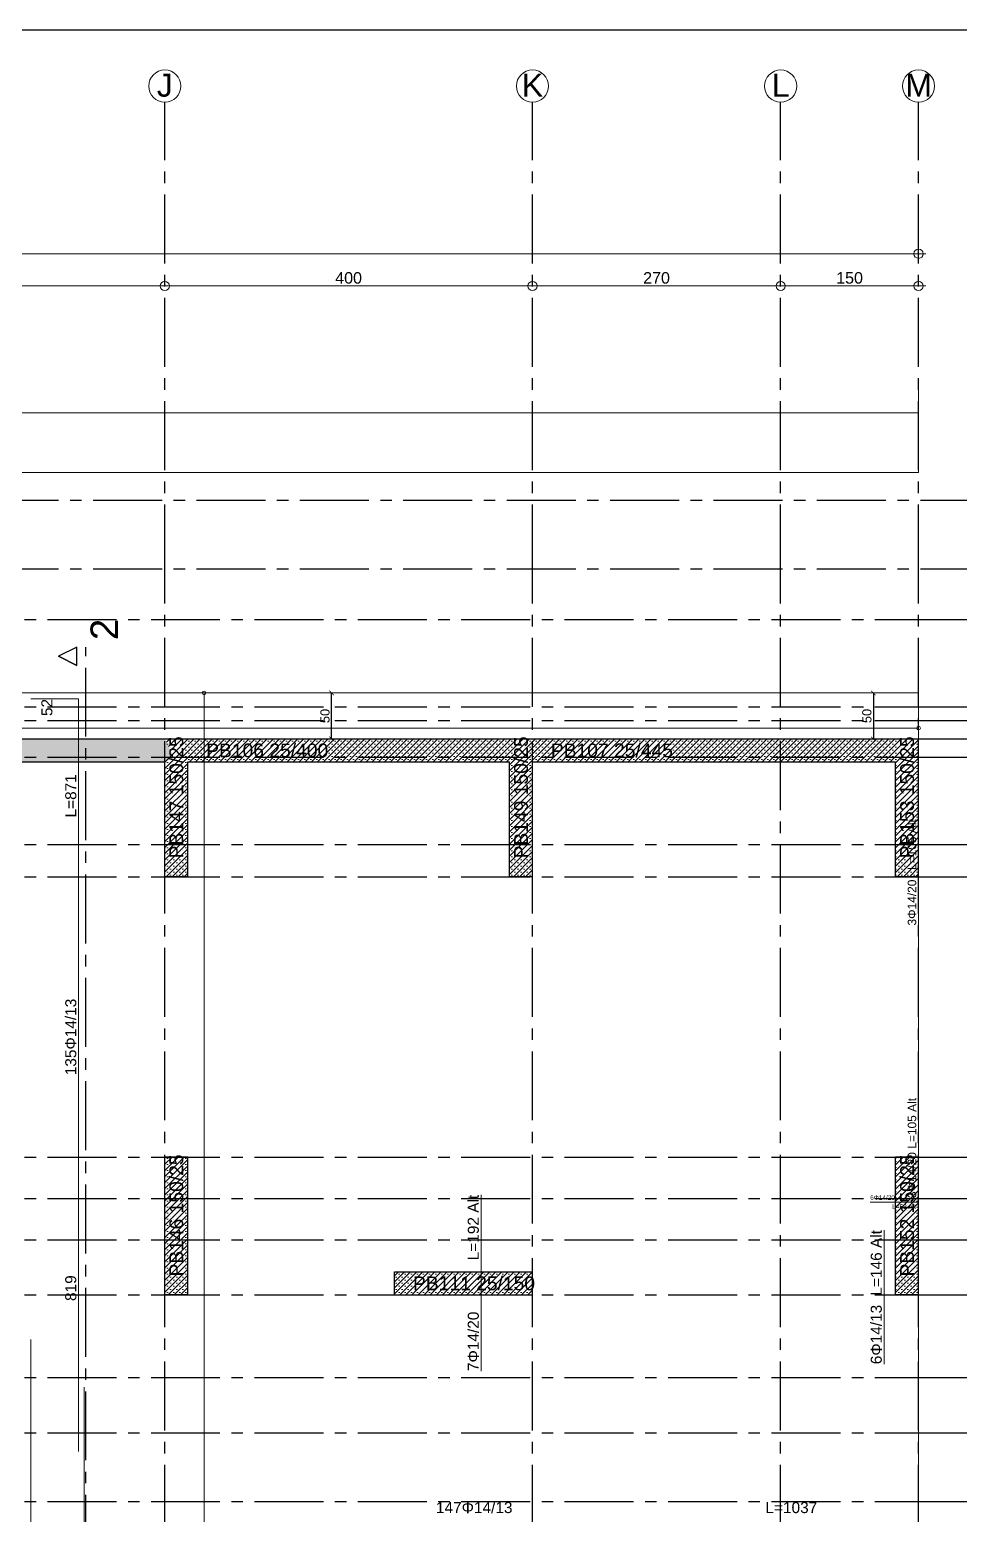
# Model space of a CAD drawing. Header units: millimetres. Extents: x 2232 to 85269, y -3593 to 5869.
# Drawn here: x 14046 to 15058, y 4253 to 5869 of the extents above; entities that cross this region are included whole.
import ezdxf

# ---------------------------------------------------------------- set-up
doc = ezdxf.new("R2010")
doc.units = ezdxf.units.MM
doc.linetypes.add('CENTER2', pattern=[112.5, 75, -12.5, 12.5, -12.5])
doc.linetypes.add('DASHDOT2', pattern=[12.7, 6.35, -3.175, 0, -3.175])
doc.layers.add('aks', color=251, linetype='DASHDOT2', lineweight=35)
for name, color, linetype in [('Donatı Topl. Uzun. Yazısı', 7, 'Continuous'), ('Donatı Uz. Yazısı', 7, 'Continuous'), ('Donatı Yazısı', 7, 'Continuous'), ('Donatı Çizgisi', 7, 'Continuous'), ('Panel', 7, 'Continuous'), ('Standart', 7, 'Continuous'), ('Ölçülendirme', 7, 'Continuous')]:
    doc.layers.add(name, color=color, linetype=linetype)
doc.styles.add('arial_1_18', font='arial.ttf', dxfattribs={"height": 0.2})
doc.styles.get("Standard").update_dxf_attribs({"font": 'arial.ttf'})
doc.dimstyles.new('zulay iç ölçü', dxfattribs={"dimtxt": 10, "dimasz": 5, "dimexe": 0.18, "dimexo": 0, "dimgap": 2, "dimtad": 3, "dimdec": 0, "dimzin": 0, "dimdsep": 46, "dimtxsty": 'Standard', "dimblk": 'ARCHTICK', "dimcen": 0.09, "dimse1": 1, "dimse2": 1, "dimadec": 0, "dimazin": 0, "dimtfac": 1, "dimtdec": 0, "dimtix": 1, "dimtofl": 0, "dimtmove": 0, "dimatfit": 3, "dimldrblk": 'ARCHTICK', "dimfxl": 1, "dimtolj": 1, "dimtzin": 0, "dimarcsym": 0})
pattern_1 = [(45, (0, 0), (-3.314563, 3.314563), []), (45, (3.3146, 0), (-3.314563, 3.314563), [0, -4.6875])]

# ---------------------------------------------------------------- blocks, each defined once
blk = doc.blocks.new('IDE966Entity7595')
at = {"layer": 'Standart', "color": 163, "linetype": 'Continuous', "lineweight": 5}
for points in [[(3260, 2425), (3260, 2455)], [(1510, 2425), (3260, 2425)], [(3260, 2425), (3260, 2360)], [(3260, 2360), (1510, 2360)]]:
    blk.add_lwpolyline(points, dxfattribs=at)
blk = doc.blocks.new('IDE966Entity7596')
at = {"layer": 'Standart', "color": 159, "linetype": 'Continuous', "lineweight": -3}
for points in [[(2344.2, 2170), (2324.2, 2160)], [(2344.2, 2170), (2324.2, 2160)], [(2344.2, 2150), (2344.2, 2170)], [(2344.2, 2150), (2344.2, 2170)], [(2324.2, 2160), (2344.2, 2150)], [(2344.2, 2150), (2324.2, 2160)]]:
    blk.add_lwpolyline(points, dxfattribs=at)
at = {"layer": 'Standart', "color": 159, "linetype": 'CENTER2', "lineweight": -3}
blk.add_lwpolyline([(2354.2, 160), (2354.2, 2170)], dxfattribs=at)
at = {"layer": 'Standart', "color": 250, "linetype": 'Continuous', "lineweight": -3, "style": 'arial_1_18'}
blk.add_text('2', height=30, rotation=90, dxfattribs=at).set_placement((2389.2, 2177.5))
blk = doc.blocks.new('IDE966Entity7598')
at = {"layer": 'Panel', "linetype": 'Continuous', "lineweight": 5}
h = blk.add_hatch(dxfattribs=at)
h.set_pattern_fill('SACNCR', color=163, scale=50, style=0)
h.set_pattern_definition(pattern_1)
h.paths.add_polyline_path([(3235, 1465), (3235, 1615), (3260, 1615), (3260, 1465)])
blk = doc.blocks.new('IDE966Entity7599')
at = {"layer": 'Panel', "color": 164, "linetype": 'Continuous', "lineweight": -3}
blk.add_lwpolyline([(3260, 1465), (3235, 1465)], dxfattribs=at)
blk = doc.blocks.new('IDE966Entity7600')
at = {"layer": 'Panel', "color": 164, "linetype": 'Continuous', "lineweight": -3}
blk.add_lwpolyline([(3260, 1465), (3260, 1615)], dxfattribs=at)
blk = doc.blocks.new('IDE966Entity7601')
at = {"layer": 'Panel', "color": 164, "linetype": 'Continuous', "lineweight": -3}
blk.add_lwpolyline([(3260, 1615), (3235, 1615)], dxfattribs=at)
blk = doc.blocks.new('IDE966Entity7602')
at = {"layer": 'Panel', "color": 164, "linetype": 'Continuous', "lineweight": -3}
blk.add_lwpolyline([(3235, 1465), (3235, 1615)], dxfattribs=at)
blk = doc.blocks.new('IDE966Entity7603')
at = {"layer": 'Panel', "color": 159, "linetype": 'Continuous', "lineweight": -3, "style": 'arial_1_18'}
blk.add_text('PB152 150/25', height=15, rotation=90, dxfattribs=at).set_placement((3255, 1485))
blk = doc.blocks.new('IDE966Entity7616')
at = {"layer": 'Panel', "linetype": 'Continuous', "lineweight": 5}
h = blk.add_hatch(dxfattribs=at)
h.set_pattern_fill('SACNCR', color=163, scale=50, style=0)
h.set_pattern_definition(pattern_1)
h.paths.add_polyline_path([(2690, 1490), (2840, 1490), (2840, 1465), (2690, 1465)])
blk = doc.blocks.new('IDE966Entity7617')
at = {"layer": 'Panel', "color": 164, "linetype": 'Continuous', "lineweight": -3}
blk.add_lwpolyline([(2690, 1465), (2690, 1490)], dxfattribs=at)
blk = doc.blocks.new('IDE966Entity7618')
at = {"layer": 'Panel', "color": 164, "linetype": 'Continuous', "lineweight": -3}
blk.add_lwpolyline([(2690, 1465), (2840, 1465)], dxfattribs=at)
blk = doc.blocks.new('IDE966Entity7619')
at = {"layer": 'Panel', "color": 164, "linetype": 'Continuous', "lineweight": -3}
blk.add_lwpolyline([(2840, 1465), (2840, 1490)], dxfattribs=at)
blk = doc.blocks.new('IDE966Entity7620')
at = {"layer": 'Panel', "color": 164, "linetype": 'Continuous', "lineweight": -3}
blk.add_lwpolyline([(2690, 1490), (2840, 1490)], dxfattribs=at)
blk = doc.blocks.new('IDE966Entity7621')
at = {"layer": 'Panel', "color": 159, "linetype": 'Continuous', "lineweight": -3, "style": 'arial_1_18'}
blk.add_text('PB111 25/150', height=15, dxfattribs=at).set_placement((2710, 1470))
blk = doc.blocks.new('IDE966Entity7632')
at = {"layer": 'Panel', "linetype": 'Continuous', "lineweight": 5}
h = blk.add_hatch(dxfattribs=at)
h.set_pattern_fill('SACNCR', color=163, scale=50, style=0)
h.set_pattern_definition(pattern_1)
h.paths.add_polyline_path([(2440, 1465), (2440, 1615), (2465, 1615), (2465, 1465)])
blk = doc.blocks.new('IDE966Entity7633')
at = {"layer": 'Panel', "color": 164, "linetype": 'Continuous', "lineweight": -3}
blk.add_lwpolyline([(2465, 1465), (2440, 1465)], dxfattribs=at)
blk = doc.blocks.new('IDE966Entity7634')
at = {"layer": 'Panel', "color": 164, "linetype": 'Continuous', "lineweight": -3}
blk.add_lwpolyline([(2465, 1465), (2465, 1615)], dxfattribs=at)
blk = doc.blocks.new('IDE966Entity7635')
at = {"layer": 'Panel', "color": 164, "linetype": 'Continuous', "lineweight": -3}
blk.add_lwpolyline([(2465, 1615), (2440, 1615)], dxfattribs=at)
blk = doc.blocks.new('IDE966Entity7636')
at = {"layer": 'Panel', "color": 164, "linetype": 'Continuous', "lineweight": -3}
blk.add_lwpolyline([(2440, 1465), (2440, 1615)], dxfattribs=at)
blk = doc.blocks.new('IDE966Entity7637')
at = {"layer": 'Panel', "color": 159, "linetype": 'Continuous', "lineweight": -3, "style": 'arial_1_18'}
blk.add_text('PB146 150/25', height=15, rotation=90, dxfattribs=at).set_placement((2460, 1485))
blk = doc.blocks.new('IDE966Entity7658')
at = {"layer": 'Panel', "linetype": 'Continuous', "lineweight": 5}
h = blk.add_hatch(dxfattribs=at)
h.set_pattern_fill('SACNCR', color=163, scale=50, style=0)
h.set_pattern_definition(pattern_1)
h.paths.add_polyline_path([(3260, 1920), (3235, 1920), (3235, 2045), (3260, 2070)])
blk = doc.blocks.new('IDE966Entity7659')
at = {"layer": 'Panel', "color": 164, "linetype": 'Continuous', "lineweight": -3}
blk.add_lwpolyline([(3260, 1920), (3235, 1920)], dxfattribs=at)
blk = doc.blocks.new('IDE966Entity7660')
at = {"layer": 'Panel', "color": 164, "linetype": 'Continuous', "lineweight": -3}
blk.add_lwpolyline([(3260, 1920), (3260, 2070)], dxfattribs=at)
blk = doc.blocks.new('IDE966Entity7661')
at = {"layer": 'Panel', "color": 164, "linetype": 'Continuous', "lineweight": -3}
blk.add_lwpolyline([(3235, 1920), (3235, 2045)], dxfattribs=at)
blk = doc.blocks.new('IDE966Entity7662')
at = {"layer": 'Panel', "color": 159, "linetype": 'Continuous', "lineweight": -3, "style": 'arial_1_18'}
blk.add_text('PB153 150/25', height=15, rotation=90, dxfattribs=at).set_placement((3255, 1940))
blk = doc.blocks.new('IDE966Entity7663')
at = {"layer": 'Panel', "linetype": 'Continuous', "lineweight": 5}
h = blk.add_hatch(dxfattribs=at)
h.set_pattern_fill('SACNCR', color=163, scale=50, style=0)
h.set_pattern_definition(pattern_1)
h.paths.add_polyline_path([(2840, 2045), (2840, 1920), (2815, 1920), (2815, 2045), (2831.7, 2053.3)])
blk = doc.blocks.new('IDE966Entity7664')
at = {"layer": 'Panel', "color": 164, "linetype": 'Continuous', "lineweight": -3}
blk.add_lwpolyline([(2840, 1920), (2815, 1920)], dxfattribs=at)
blk = doc.blocks.new('IDE966Entity7665')
at = {"layer": 'Panel', "color": 164, "linetype": 'Continuous', "lineweight": -3}
blk.add_lwpolyline([(2840, 1920), (2840, 2045)], dxfattribs=at)
blk = doc.blocks.new('IDE966Entity7666')
at = {"layer": 'Panel', "color": 164, "linetype": 'Continuous', "lineweight": -3}
blk.add_lwpolyline([(2815, 1920), (2815, 2045)], dxfattribs=at)
blk = doc.blocks.new('IDE966Entity7667')
at = {"layer": 'Panel', "color": 159, "linetype": 'Continuous', "lineweight": -3, "style": 'arial_1_18'}
blk.add_text('PB149 150/25', height=15, rotation=90, dxfattribs=at).set_placement((2835, 1940))
blk = doc.blocks.new('IDE966Entity7668')
at = {"layer": 'Panel', "linetype": 'Continuous', "lineweight": 5}
h = blk.add_hatch(dxfattribs=at)
h.set_pattern_fill('SACNCR', color=163, scale=50, style=0)
h.set_pattern_definition(pattern_1)
h.paths.add_polyline_path([(2465, 2045), (2465, 1920), (2440, 1920), (2440, 2045), (2448.3, 2053.3)])
blk = doc.blocks.new('IDE966Entity7669')
at = {"layer": 'Panel', "color": 164, "linetype": 'Continuous', "lineweight": -3}
blk.add_lwpolyline([(2465, 1920), (2440, 1920)], dxfattribs=at)
blk = doc.blocks.new('IDE966Entity7670')
at = {"layer": 'Panel', "color": 164, "linetype": 'Continuous', "lineweight": -3}
blk.add_lwpolyline([(2465, 1920), (2465, 2045)], dxfattribs=at)
blk = doc.blocks.new('IDE966Entity7671')
at = {"layer": 'Panel', "color": 164, "linetype": 'Continuous', "lineweight": -3}
blk.add_lwpolyline([(2440, 1920), (2440, 2045)], dxfattribs=at)
blk = doc.blocks.new('IDE966Entity7672')
at = {"layer": 'Panel', "color": 159, "linetype": 'Continuous', "lineweight": -3, "style": 'arial_1_18'}
blk.add_text('PB147 150/25', height=15, rotation=90, dxfattribs=at).set_placement((2460, 1940))
blk = doc.blocks.new('IDE966Entity7789')
at = {"layer": 'aks', "color": 251, "linetype": 'CENTER2', "lineweight": -3}
blk.add_lwpolyline([(-563, 2330), (3773, 2330)], dxfattribs=at)
blk = doc.blocks.new('IDE966Entity7794')
at = {"layer": 'aks', "color": 251, "linetype": 'CENTER2', "lineweight": -3}
blk.add_lwpolyline([(-563, 2255), (3773, 2255)], dxfattribs=at)
blk = doc.blocks.new('IDE966Entity7800')
at = {"layer": 'aks', "color": 251, "linetype": 'CENTER2', "lineweight": -3}
blk.add_lwpolyline([(3260, 2200), (3773, 2200)], dxfattribs=at)
blk = doc.blocks.new('IDE966Entity7801')
at = {"layer": 'aks', "color": 251, "linetype": 'CENTER2', "lineweight": -3}
blk.add_lwpolyline([(-50, 2200), (3260, 2200)], dxfattribs=at)
blk = doc.blocks.new('IDE966Entity7807')
at = {"layer": 'aks', "color": 251, "linetype": 'CENTER2', "lineweight": -3}
blk.add_lwpolyline([(3260, 2050), (3773, 2050)], dxfattribs=at)
blk = doc.blocks.new('IDE966Entity7808')
at = {"layer": 'aks', "color": 251, "linetype": 'CENTER2', "lineweight": -3}
blk.add_lwpolyline([(-50, 2050), (3260, 2050)], dxfattribs=at)
blk = doc.blocks.new('IDE966Entity7814')
at = {"layer": 'aks', "color": 251, "linetype": 'CENTER2', "lineweight": -3}
blk.add_lwpolyline([(3260, 2105), (3773, 2105)], dxfattribs=at)
blk = doc.blocks.new('IDE966Entity7815')
at = {"layer": 'aks', "color": 251, "linetype": 'CENTER2', "lineweight": -3}
blk.add_lwpolyline([(-50, 2105), (3260, 2105)], dxfattribs=at)
blk = doc.blocks.new('IDE966Entity7821')
at = {"layer": 'aks', "color": 251, "linetype": 'CENTER2', "lineweight": -3}
blk.add_lwpolyline([(3260, 1955), (3773, 1955)], dxfattribs=at)
blk = doc.blocks.new('IDE966Entity7822')
at = {"layer": 'aks', "color": 251, "linetype": 'CENTER2', "lineweight": -3}
blk.add_lwpolyline([(-50, 1955), (3260, 1955)], dxfattribs=at)
blk = doc.blocks.new('IDE966Entity7828')
at = {"layer": 'aks', "color": 251, "linetype": 'CENTER2', "lineweight": -3}
blk.add_lwpolyline([(3260, 2090), (3773, 2090)], dxfattribs=at)
blk = doc.blocks.new('IDE966Entity7829')
at = {"layer": 'aks', "color": 251, "linetype": 'CENTER2', "lineweight": -3}
blk.add_lwpolyline([(-50, 2090), (3260, 2090)], dxfattribs=at)
blk = doc.blocks.new('IDE966Entity7835')
at = {"layer": 'aks', "color": 251, "linetype": 'CENTER2', "lineweight": -3}
blk.add_lwpolyline([(3260, 2070), (3773, 2070)], dxfattribs=at)
blk = doc.blocks.new('IDE966Entity7836')
at = {"layer": 'aks', "color": 251, "linetype": 'CENTER2', "lineweight": -3}
blk.add_lwpolyline([(-50, 2070), (3260, 2070)], dxfattribs=at)
blk = doc.blocks.new('IDE966Entity7842')
at = {"layer": 'aks', "color": 251, "linetype": 'CENTER2', "lineweight": -3}
blk.add_lwpolyline([(3260, 1920), (3773, 1920)], dxfattribs=at)
blk = doc.blocks.new('IDE966Entity7843')
at = {"layer": 'aks', "color": 251, "linetype": 'CENTER2', "lineweight": -3}
blk.add_lwpolyline([(-50, 1920), (3260, 1920)], dxfattribs=at)
blk = doc.blocks.new('IDE966Entity7849')
at = {"layer": 'aks', "color": 251, "linetype": 'CENTER2', "lineweight": -3}
blk.add_lwpolyline([(3260, 1615), (3773, 1615)], dxfattribs=at)
blk = doc.blocks.new('IDE966Entity7850')
at = {"layer": 'aks', "color": 251, "linetype": 'CENTER2', "lineweight": -3}
blk.add_lwpolyline([(-50, 1615), (3260, 1615)], dxfattribs=at)
blk = doc.blocks.new('IDE966Entity7856')
at = {"layer": 'aks', "color": 251, "linetype": 'CENTER2', "lineweight": -3}
blk.add_lwpolyline([(3260, 1465), (3773, 1465)], dxfattribs=at)
blk = doc.blocks.new('IDE966Entity7857')
at = {"layer": 'aks', "color": 251, "linetype": 'CENTER2', "lineweight": -3}
blk.add_lwpolyline([(-50, 1465), (3260, 1465)], dxfattribs=at)
blk = doc.blocks.new('IDE966Entity7863')
at = {"layer": 'aks', "color": 251, "linetype": 'CENTER2', "lineweight": -3}
blk.add_lwpolyline([(3260, 1570), (3773, 1570)], dxfattribs=at)
blk = doc.blocks.new('IDE966Entity7864')
at = {"layer": 'aks', "color": 251, "linetype": 'CENTER2', "lineweight": -3}
blk.add_lwpolyline([(-50, 1570), (3260, 1570)], dxfattribs=at)
blk = doc.blocks.new('IDE966Entity7870')
at = {"layer": 'aks', "color": 251, "linetype": 'CENTER2', "lineweight": -3}
blk.add_lwpolyline([(3260, 1315), (3773, 1315)], dxfattribs=at)
blk = doc.blocks.new('IDE966Entity7871')
at = {"layer": 'aks', "color": 251, "linetype": 'CENTER2', "lineweight": -3}
blk.add_lwpolyline([(-50, 1315), (3260, 1315)], dxfattribs=at)
blk = doc.blocks.new('IDE966Entity7877')
at = {"layer": 'aks', "color": 251, "linetype": 'CENTER2', "lineweight": -3}
blk.add_lwpolyline([(3260, 1525), (3773, 1525)], dxfattribs=at)
blk = doc.blocks.new('IDE966Entity7878')
at = {"layer": 'aks', "color": 251, "linetype": 'CENTER2', "lineweight": -3}
blk.add_lwpolyline([(-50, 1525), (3260, 1525)], dxfattribs=at)
blk = doc.blocks.new('IDE966Entity7884')
at = {"layer": 'aks', "color": 251, "linetype": 'CENTER2', "lineweight": -3}
blk.add_lwpolyline([(3260, 1375), (3773, 1375)], dxfattribs=at)
blk = doc.blocks.new('IDE966Entity7885')
at = {"layer": 'aks', "color": 251, "linetype": 'CENTER2', "lineweight": -3}
blk.add_lwpolyline([(-50, 1375), (3260, 1375)], dxfattribs=at)
blk = doc.blocks.new('IDE966Entity8027')
at = {"layer": 'aks', "color": 251, "linetype": 'CENTER2', "lineweight": -3}
blk.add_lwpolyline([(3260, 1240), (3773, 1240)], dxfattribs=at)
blk = doc.blocks.new('IDE966Entity8028')
at = {"layer": 'aks', "color": 251, "linetype": 'CENTER2', "lineweight": -3}
blk.add_lwpolyline([(-50, 1240), (3260, 1240)], dxfattribs=at)
blk = doc.blocks.new('IDE966Entity8069')
at = {"layer": 'aks', "color": 251, "linetype": 'CENTER2', "lineweight": -3}
blk.add_lwpolyline([(2440, 2250), (2440, 2763)], dxfattribs=at)
blk = doc.blocks.new('IDE966Entity8070')
at = {"layer": 'aks', "color": 251, "linetype": 'CENTER2', "lineweight": -3}
blk.add_lwpolyline([(2440, 80), (2440, 2250)], dxfattribs=at)
blk = doc.blocks.new('IDE966Entity8073')
at = {"layer": 'aks', "color": 30, "linetype": 'Continuous', "lineweight": 5}
blk.add_circle((2440, 2780.5), 17.5, dxfattribs=at)
blk = doc.blocks.new('IDE966Entity8074')
at = {"layer": 'aks', "color": 1, "linetype": 'Continuous', "lineweight": 5, "style": 'arial_1_18'}
blk.add_text('J', height=25, dxfattribs=at).set_placement((2431.3, 2768.9))
blk = doc.blocks.new('IDE966Entity8083')
at = {"layer": 'aks', "color": 251, "linetype": 'CENTER2', "lineweight": -3}
blk.add_lwpolyline([(2840, 2250), (2840, 2763)], dxfattribs=at)
blk = doc.blocks.new('IDE966Entity8084')
at = {"layer": 'aks', "color": 251, "linetype": 'CENTER2', "lineweight": -3}
blk.add_lwpolyline([(2840, 80), (2840, 2250)], dxfattribs=at)
blk = doc.blocks.new('IDE966Entity8087')
at = {"layer": 'aks', "color": 30, "linetype": 'Continuous', "lineweight": 5}
blk.add_circle((2840, 2780.5), 17.5, dxfattribs=at)
blk = doc.blocks.new('IDE966Entity8088')
at = {"layer": 'aks', "color": 1, "linetype": 'Continuous', "lineweight": 5, "style": 'arial_1_18'}
blk.add_text('K', height=25, dxfattribs=at).set_placement((2828.4, 2768.9))
blk = doc.blocks.new('IDE966Entity8090')
at = {"layer": 'aks', "color": 251, "linetype": 'CENTER2', "lineweight": -3}
blk.add_lwpolyline([(3260, 2250), (3260, 2763)], dxfattribs=at)
blk = doc.blocks.new('IDE966Entity8091')
at = {"layer": 'aks', "color": 251, "linetype": 'CENTER2', "lineweight": -3}
blk.add_lwpolyline([(3260, 80), (3260, 2250)], dxfattribs=at)
blk = doc.blocks.new('IDE966Entity8094')
at = {"layer": 'aks', "color": 30, "linetype": 'Continuous', "lineweight": 5}
blk.add_circle((3260, 2780.5), 17.5, dxfattribs=at)
blk = doc.blocks.new('IDE966Entity8095')
at = {"layer": 'aks', "color": 1, "linetype": 'Continuous', "lineweight": 5, "style": 'arial_1_18'}
blk.add_text('M', height=25, dxfattribs=at).set_placement((3245.5, 2768.9))
blk = doc.blocks.new('IDE966Entity8097')
at = {"layer": 'aks', "color": 251, "linetype": 'CENTER2', "lineweight": -3}
blk.add_lwpolyline([(3110, 2250), (3110, 2763)], dxfattribs=at)
blk = doc.blocks.new('IDE966Entity8098')
at = {"layer": 'aks', "color": 251, "linetype": 'CENTER2', "lineweight": -3}
blk.add_lwpolyline([(3110, 80), (3110, 2250)], dxfattribs=at)
blk = doc.blocks.new('IDE966Entity8101')
at = {"layer": 'aks', "color": 30, "linetype": 'Continuous', "lineweight": 5}
blk.add_circle((3110, 2780.5), 17.5, dxfattribs=at)
blk = doc.blocks.new('IDE966Entity8102')
at = {"layer": 'aks', "color": 1, "linetype": 'Continuous', "lineweight": 5, "style": 'arial_1_18'}
blk.add_text('L', height=25, dxfattribs=at).set_placement((3100.3, 2768.9))
blk = doc.blocks.new('IDE966Entity8114')
at = {"layer": 'Panel', "linetype": 'Continuous', "lineweight": 5}
h = blk.add_hatch(dxfattribs=at)
h.set_pattern_fill('SACNCR', color=163, scale=50, style=0)
h.set_pattern_definition(pattern_1)
h.paths.add_polyline_path([(3235, 2045), (2840, 2045), (2831.7, 2053.3), (2840, 2070), (3260, 2070)])
blk = doc.blocks.new('IDE966Entity8115')
at = {"layer": 'Panel', "color": 164, "linetype": 'Continuous', "lineweight": -3}
blk.add_lwpolyline([(2840, 2045), (3235, 2045)], dxfattribs=at)
blk = doc.blocks.new('IDE966Entity8116')
at = {"layer": 'Panel', "color": 164, "linetype": 'Continuous', "lineweight": -3}
blk.add_lwpolyline([(2840, 2070), (3260, 2070)], dxfattribs=at)
blk = doc.blocks.new('IDE966Entity8117')
at = {"layer": 'Panel', "color": 159, "linetype": 'Continuous', "lineweight": -3, "style": 'arial_1_18'}
blk.add_text('PB107 25/445', height=15, dxfattribs=at).set_placement((2860, 2050))
blk = doc.blocks.new('IDE966Entity8118')
at = {"layer": 'Panel', "linetype": 'Continuous', "lineweight": 5}
h = blk.add_hatch(dxfattribs=at)
h.set_pattern_fill('SACNCR', color=163, scale=50, style=0)
h.set_pattern_definition(pattern_1)
h.paths.add_polyline_path([(2831.7, 2053.3), (2815, 2045), (2465, 2045), (2448.3, 2053.3), (2440, 2070), (2840, 2070)])
blk = doc.blocks.new('IDE966Entity8119')
at = {"layer": 'Panel', "color": 164, "linetype": 'Continuous', "lineweight": -3}
blk.add_lwpolyline([(2465, 2045), (2815, 2045)], dxfattribs=at)
blk = doc.blocks.new('IDE966Entity8120')
at = {"layer": 'Panel', "color": 164, "linetype": 'Continuous', "lineweight": -3}
blk.add_lwpolyline([(2440, 2070), (2840, 2070)], dxfattribs=at)
blk = doc.blocks.new('IDE966Entity8121')
at = {"layer": 'Panel', "color": 159, "linetype": 'Continuous', "lineweight": -3, "style": 'arial_1_18'}
blk.add_text('PB106 25/400', height=15, dxfattribs=at).set_placement((2485, 2050))
blk = doc.blocks.new('IDE966Entity8122')
at = {"layer": 'Panel', "linetype": 'Continuous', "lineweight": 5}
h = blk.add_hatch(dxfattribs=at)
h.set_pattern_fill('SACNCR', color=163, scale=50, style=0)
h.set_pattern_definition(pattern_1)
h.paths.add_polyline_path([(2448.3, 2053.3), (2440, 2045), (1825, 2045), (1808.3, 2053.3), (1800, 2070), (2440, 2070)])
blk = doc.blocks.new('IDE966Entity8123')
at = {"layer": 'Panel', "color": 164, "linetype": 'Continuous', "lineweight": -3}
blk.add_lwpolyline([(1825, 2045), (2440, 2045)], dxfattribs=at)
blk = doc.blocks.new('IDE966Entity8124')
at = {"layer": 'Panel', "color": 164, "linetype": 'Continuous', "lineweight": -3}
blk.add_lwpolyline([(1800, 2070), (2440, 2070)], dxfattribs=at)
blk = doc.blocks.new('IDE966Entity8182')
at = {"layer": 'Standart', "color": 1, "linetype": 'Continuous', "lineweight": 5}
blk.add_lwpolyline([(3260, 260), (3260, 2070)], dxfattribs=at)
blk = doc.blocks.new('IDE966Entity8183')
at = {"layer": 'Standart', "color": 1, "linetype": 'Continuous', "lineweight": 5}
blk.add_lwpolyline([(3260, 2070), (3260, 260)], dxfattribs=at)
blk = doc.blocks.new('IDE966Entity8218')
at = {"layer": 'Standart', "color": 1, "linetype": 'Continuous', "lineweight": 5}
blk.add_lwpolyline([(1510, 2120), (3260, 2120)], dxfattribs=at)
blk = doc.blocks.new('IDE966Entity8219')
at = {"layer": 'Standart', "color": 1, "linetype": 'Continuous', "lineweight": 5}
blk.add_lwpolyline([(3260, 2120), (1510, 2120)], dxfattribs=at)
blk = doc.blocks.new('IDE966Entity8220')
at = {"layer": 'Standart', "color": 1, "linetype": 'Continuous', "lineweight": 5}
blk.add_lwpolyline([(3260, 2070), (3260, 2120)], dxfattribs=at)
blk = doc.blocks.new('IDE966Entity8221')
at = {"layer": 'Standart', "color": 1, "linetype": 'Continuous', "lineweight": 5}
blk.add_lwpolyline([(3260, 2120), (3260, 2070)], dxfattribs=at)
blk = doc.blocks.new('IDE966Entity8224')
at = {"layer": 'Ölçülendirme', "color": 1, "linetype": 'Continuous', "lineweight": 5}
for points in [[(-8, 2598), (3268, 2598)], [(-8, 2563), (3268, 2563)]]:
    blk.add_lwpolyline(points, dxfattribs=at)
for centre in [(3260, 2598), (2440, 2563), (2840, 2563), (3110, 2563), (3260, 2563)]:
    blk.add_circle(centre, 5, dxfattribs=at)
at = {"layer": 'Ölçülendirme', "color": 1, "linetype": 'Continuous', "lineweight": 5, "style": 'arial_1_18'}
for s, p in [('400', (2625.4, 2565.5)), ('270', (2960.4, 2565.5)), ('150', (3170.4, 2565.5))]:
    blk.add_text(s, height=12.5, dxfattribs=at).set_placement(p)
blk = doc.blocks.new('IDE966Entity8232')
at = {"layer": 'Donatı Çizgisi', "color": 5, "linetype": 'Continuous', "lineweight": 5}
for points in [[(2346.2, 2113.5), (2294.2, 2113.5)], [(2346.2, 1294.5), (2346.2, 2113.5)], [(3260, 1866.9), (3260, 1972.1)], [(3260, 1563.6), (3260, 1668.8)], [(2784.1, 1382.1), (2784.1, 1573.9)], [(3207.4, 1565.9), (3260, 1565.9)], [(3222.5, 1389.5), (3222.5, 1535.5)], [(2294.2, 216.5), (2294.2, 1416.5)], [(2352.2, 216.5), (2352.2, 1364.5)]]:
    blk.add_lwpolyline(points, dxfattribs=at)
at = {"layer": 'Donatı Topl. Uzun. Yazısı', "color": 1, "linetype": 'Continuous', "lineweight": 5, "style": 'arial_1_18'}
for s, height, p in [('L=871', 12, (2343.7, 1984.5)), ('L=105 Alt', 9.28, (3257.5, 1927.4)), ('L=105 Alt', 9.28, (3257.5, 1624.1)), ('L=192 Alt', 12, (2781.6, 1502.6)), ('L=146 Alt', 12, (3220, 1464.2))]:
    blk.add_text(s, height=height, rotation=90, dxfattribs=at).set_placement(p)
for s, height, p in [('L=53 Alt', 4.98, (3231.4, 1558.4)), ('L=1037', 12, (3093.4, 1227.5))]:
    blk.add_text(s, height=height, dxfattribs=at).set_placement(p)
at = {"layer": 'Donatı Uz. Yazısı', "color": 5, "linetype": 'Continuous', "lineweight": 5, "style": 'arial_1_18'}
for s, p in [('52', (2317.7, 2094.9)), ('819', (2343.7, 1458.3))]:
    blk.add_text(s, height=12, rotation=90, dxfattribs=at).set_placement(p)
at = {"layer": 'Donatı Yazısı', "color": 5, "linetype": 'Continuous', "lineweight": 5, "style": 'arial_1_18'}
for s, height, p in [('3Φ14/20', 9.28, (3257.5, 1866.9)), ('135Φ14/13', 12, (2343.7, 1704)), ('3Φ14/20', 9.28, (3257.5, 1570.3)), ('7Φ14/20', 12, (2781.6, 1382.1)), ('6Φ14/13', 12, (3220, 1389.5))]:
    blk.add_text(s, height=height, rotation=90, dxfattribs=at).set_placement(p)
for s, height, p in [('6Φ14/20', 4.98, (3207.4, 1568.4)), ('147Φ14/13', 12, (2735, 1227.5))]:
    blk.add_text(s, height=height, dxfattribs=at).set_placement(p)
blk = doc.blocks.new('IDE966Entity8233')
at = {"layer": 'Ölçülendirme', "color": 1, "linetype": 'Continuous', "lineweight": 5}
for points in [[(2482.7, 210), (2482.7, 2120)], [(-50, 2081.8), (3260, 2081.8)]]:
    blk.add_lwpolyline(points, dxfattribs=at)
for centre in [(2482.7, 2120), (3260, 2081.8)]:
    blk.add_circle(centre, 2, dxfattribs=at)
blk = doc.blocks.new('_ArchTick')
at = {"color": 0, "linetype": 'ByBlock', "const_width": 0.15}
blk.add_lwpolyline([(-0.5, -0.5), (0.5, 0.5)], dxfattribs=at)
blk = doc.blocks.new('*D3233')
at = {"color": 0, "lineweight": -2, "transparency": 16777216}
blk.add_line((14964.1, 5146.9), (14964.1, 5096.9), dxfattribs=at)
at = {"layer": 'Defpoints', "color": 0, "transparency": 16777216}
for p in [(14964.1, 5146.9), (14964.1, 5096.9), (14964.1, 5096.9)]:
    blk.add_point(p, dxfattribs=at)
at = {"color": 0, "lineweight": -2, "transparency": 16777216, "xscale": 5, "yscale": 5, "zscale": 5}
for p, rotation in [((14964.1, 5146.9), 90), ((14964.1, 5096.9), 270)]:
    blk.add_blockref('_ArchTick', p, dxfattribs=dict(at, rotation=rotation))
at = {"color": 0, "transparency": 16777216, "insert": (14957, 5121.9), "char_height": 10, "attachment_point": 5, "rotation": 90}
blk.add_mtext('\\A1;50', dxfattribs=at)
blk = doc.blocks.new('*D3234')
at = {"color": 0, "lineweight": -2, "transparency": 16777216}
blk.add_line((14374.6, 5096.9), (14374.6, 5146.9), dxfattribs=at)
at = {"layer": 'Defpoints', "color": 0, "transparency": 16777216}
for p in [(14365.7, 5146.9), (14374.6, 5146.9), (14365.7, 5096.9)]:
    blk.add_point(p, dxfattribs=at)
at = {"color": 0, "lineweight": -2, "transparency": 16777216, "xscale": 5, "yscale": 5, "zscale": 5}
for p, rotation in [((14374.6, 5146.9), 90), ((14374.6, 5096.9), 270)]:
    blk.add_blockref('_ArchTick', p, dxfattribs=dict(at, rotation=rotation))
at = {"color": 0, "transparency": 16777216, "insert": (14367.5, 5121.9), "char_height": 10, "attachment_point": 5, "rotation": 90}
blk.add_mtext('\\A1;50', dxfattribs=at)

msp = doc.modelspace()

# ---------------------------------------------------------------- linework, layer by layer
msp.add_line((3332.4, 5868.7), (79990.7, 5868.7))

# ---------------------------------------------------------------- block references
at = {"layer": 'aks'}
for name in ['IDE966Entity8073', 'IDE966Entity8074', 'IDE966Entity8087', 'IDE966Entity8088', 'IDE966Entity8101', 'IDE966Entity8102', 'IDE966Entity8094', 'IDE966Entity8095', 'IDE966Entity8069', 'IDE966Entity8083', 'IDE966Entity8097', 'IDE966Entity8090', 'IDE966Entity7789', 'IDE966Entity7794', 'IDE966Entity8070', 'IDE966Entity8084', 'IDE966Entity8098', 'IDE966Entity8091', 'IDE966Entity7801', 'IDE966Entity7800', 'IDE966Entity7815', 'IDE966Entity7814', 'IDE966Entity7829', 'IDE966Entity7828', 'IDE966Entity7836', 'IDE966Entity7835', 'IDE966Entity7808', 'IDE966Entity7807', 'IDE966Entity7822', 'IDE966Entity7821', 'IDE966Entity7843', 'IDE966Entity7842', 'IDE966Entity7850', 'IDE966Entity7849', 'IDE966Entity7864', 'IDE966Entity7863', 'IDE966Entity7878', 'IDE966Entity7877', 'IDE966Entity7857', 'IDE966Entity7856', 'IDE966Entity7885', 'IDE966Entity7884', 'IDE966Entity7871', 'IDE966Entity7870', 'IDE966Entity8028', 'IDE966Entity8027']:
    msp.add_blockref(name, (11753.2, 3026.9), dxfattribs=at)
at = {"layer": 'Panel'}
for name in ['IDE966Entity8122', 'IDE966Entity8124', 'IDE966Entity8118', 'IDE966Entity8120', 'IDE966Entity7672', 'IDE966Entity8121', 'IDE966Entity7667', 'IDE966Entity8114', 'IDE966Entity8116', 'IDE966Entity8117', 'IDE966Entity7658', 'IDE966Entity7662', 'IDE966Entity7660', 'IDE966Entity7668', 'IDE966Entity7663', 'IDE966Entity8123', 'IDE966Entity7671', 'IDE966Entity7670', 'IDE966Entity8119', 'IDE966Entity7666', 'IDE966Entity7665', 'IDE966Entity8115', 'IDE966Entity7661', 'IDE966Entity7669', 'IDE966Entity7664', 'IDE966Entity7659', 'IDE966Entity7632', 'IDE966Entity7635', 'IDE966Entity7636', 'IDE966Entity7637', 'IDE966Entity7634', 'IDE966Entity7598', 'IDE966Entity7601', 'IDE966Entity7602', 'IDE966Entity7603', 'IDE966Entity7600', 'IDE966Entity7616', 'IDE966Entity7617', 'IDE966Entity7620', 'IDE966Entity7621', 'IDE966Entity7619', 'IDE966Entity7633', 'IDE966Entity7618', 'IDE966Entity7599']:
    msp.add_blockref(name, (11753.2, 3026.9), dxfattribs=at)
at = {"layer": 'Standart'}
for name in ['IDE966Entity8224', 'IDE966Entity7595', 'IDE966Entity8232', 'IDE966Entity8233', 'IDE966Entity7596', 'IDE966Entity8218', 'IDE966Entity8219', 'IDE966Entity8220', 'IDE966Entity8221', 'IDE966Entity8182', 'IDE966Entity8183']:
    msp.add_blockref(name, (11753.2, 3026.9), dxfattribs=at)

# ---------------------------------------------------------------- dimensions: what is measured, and where the dimension line sits
for base, p1, p2, picture, middle in [((14374.6, 5146.9), (14365.7, 5096.9), (14365.7, 5146.9), '*D3234', (14367.5, 5121.9)), ((14964.1, 5096.9), (14964.1, 5146.9), (14964.1, 5096.9), '*D3233', (14957, 5121.9))]:
    dim = msp.add_linear_dim(base=base, p1=p1, p2=p2, angle=90, dimstyle='zulay iç ölçü')
    dim.commit()
    dim.dimension.update_dxf_attribs({"geometry": picture, "text_midpoint": middle})

doc.saveas('drawing.dxf')
